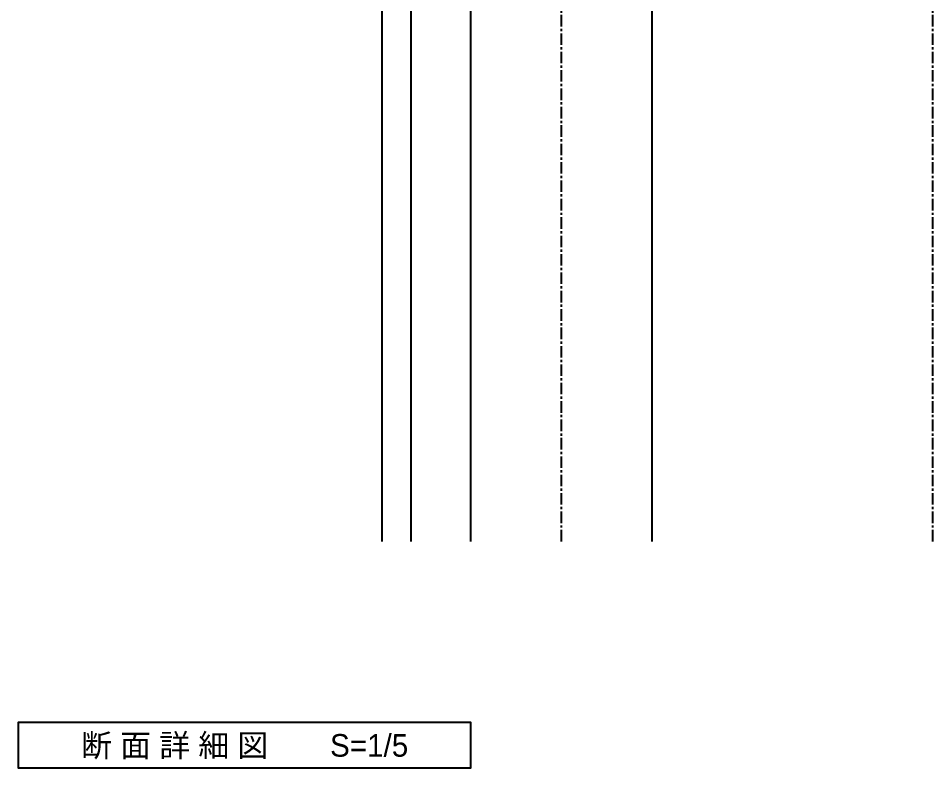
# Model space of a CAD drawing. Header units: millimetres. Extents: x 2183 to 14812, y 264 to 8523.
# Drawn here: x 13072 to 13577, y 3619 to 4033 of the extents above; entities that cross this region are included whole.
import ezdxf
from ezdxf.enums import TextEntityAlignment as Align

# ---------------------------------------------------------------- set-up
doc = ezdxf.new("R2010")
doc.units = ezdxf.units.MM
doc.header["$LTSCALE"] = 0.2
doc.linetypes.add('CENTER', pattern=[50.8, 31.75, -6.35, 6.35, -6.35])
for name, color, linetype in [('文字1', 2, 'Continuous'), ('躯体', 3, 'Continuous'), ('通り芯', 1, 'CENTER'), ('鋼材', 4, 'Continuous')]:
    doc.layers.add(name, color=color, linetype=linetype)
doc.styles.add('TENPAL（ｺﾞｼｯｸ)', font='MS PGothic.ttf')

msp = doc.modelspace()

# ---------------------------------------------------------------- linework, layer by layer
at = {"layer": '文字1'}
msp.add_lwpolyline([(13072.244, 3618.709), (13322.244, 3618.709), (13322.244, 3618.709), (13322.244, 3643.709), (13322.244, 3643.709), (13072.244, 3643.709), (13072.244, 3643.709), (13072.244, 3618.709), (13072.244, 3618.709)], dxfattribs=at)
at = {"layer": '躯体'}
for p, q in [((13273.244, 3743.709), (13273.244, 4200.209)), ((13289.244, 3743.709), (13289.244, 4200.209))]:
    msp.add_line(p, q, dxfattribs=at)
at = {"layer": '通り芯'}
for p, q in [((13372.244, 3743.709), (13372.244, 4693.709)), ((13577.244, 3743.709), (13577.244, 4693.709))]:
    msp.add_line(p, q, dxfattribs=at)
at = {"layer": '鋼材'}
for p, q in [((13422.244, 3743.709), (13422.244, 4295.209)), ((13322.244, 3743.709), (13322.244, 4215.209))]:
    msp.add_line(p, q, dxfattribs=at)

# ---------------------------------------------------------------- texts
at = {"layer": '文字1', "style": 'TENPAL（ｺﾞｼｯｸ)'}
msp.add_text('断 面 詳 細 図\u3000\u3000S=1/5', height=12.5, dxfattribs=at).set_placement((13197.244, 3631.209), align=Align.MIDDLE)

doc.saveas('drawing.dxf')
